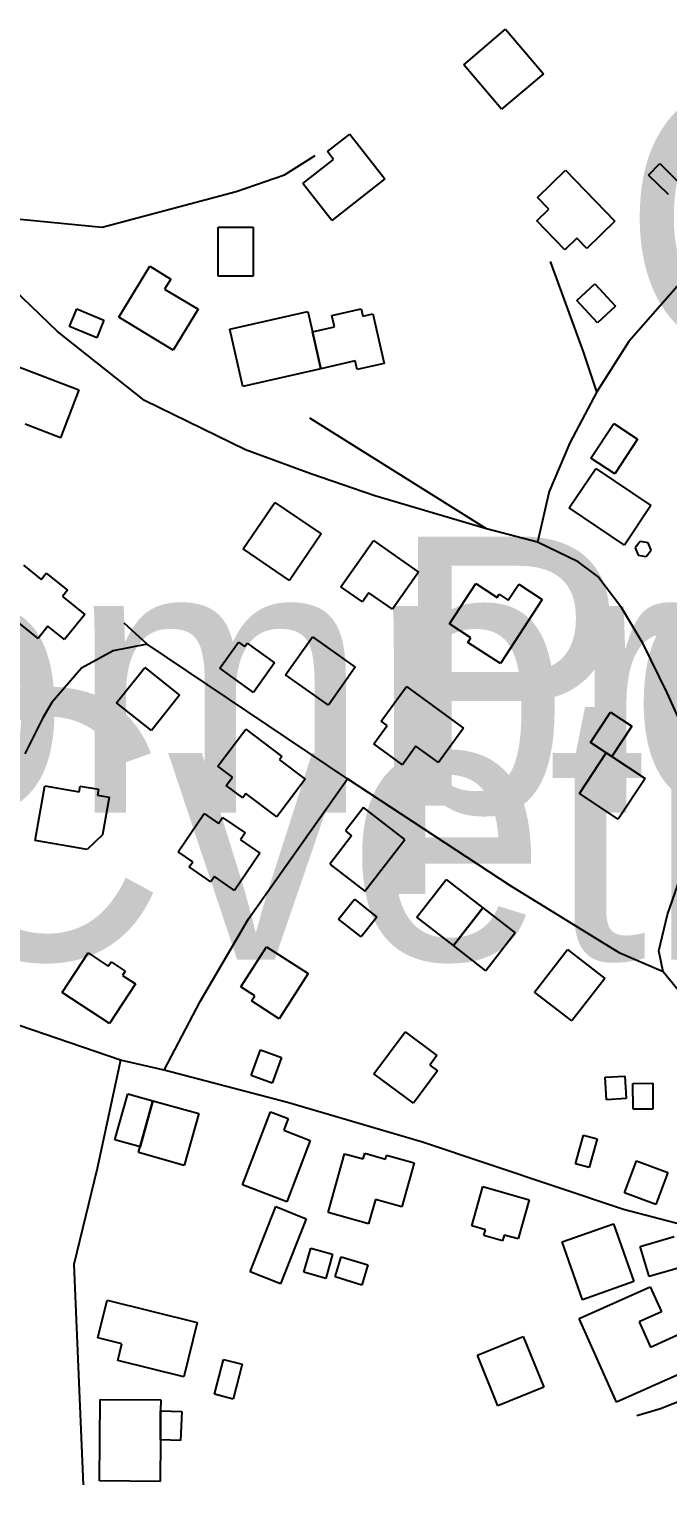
# Model space of a CAD drawing. Extents: x -8864 to 13231, y -7697 to 8949.
# Drawn here: x -4125.2 to -3978, y -3460.2 to -3124.7 of the extents above; entities that cross this region are included whole.
import ezdxf

# ---------------------------------------------------------------- set-up
doc = ezdxf.new("R2010")
doc.units = 0
for name, color, linetype in [('OSM_BUILDING_GARAGE', 9, 'CONTINUOUS'), ('OSM_BUILDING_HOUSE', 9, 'CONTINUOUS'), ('OSM_BUILDING_ROOF', 9, 'CONTINUOUS'), ('OSM_BUILDING_YES', 9, 'CONTINUOUS'), ('OSM_HIGHWAY_RESIDENTIAL', 8, 'CONTINUOUS'), ('OSM_HIGHWAY_SERVICE', 8, 'CONTINUOUS'), ('OSM_LABELS', 8, 'CONTINUOUS'), ('OSM_LEISURE_SWIMMING_POOL', 3, 'CONTINUOUS')]:
    doc.layers.add(name, color=color, linetype=linetype)

msp = doc.modelspace()

# ---------------------------------------------------------------- linework, layer by layer
at = {"layer": 'OSM_BUILDING_GARAGE'}
for p, q in [((-3998.982063, -3187.22466), (-3994.831986, -3183.366196)), ((-3994.831986, -3183.366196), (-3990.054037, -3188.503402)), ((-3994.211771, -3192.361866), (-3998.982063, -3187.22466)), ((-4115.873347, -3193.251425), (-4114.204127, -3189.170572)), ((-4114.204127, -3189.170572), (-4107.940727, -3191.739174)), ((-3990.054037, -3188.503402), (-3994.211771, -3192.361866)), ((-4109.609946, -3195.820028), (-4115.873347, -3193.251425)), ((-4107.940727, -3191.739174), (-4109.609946, -3195.820028)), ((-4081.217906, -3271.999672), (-4076.907033, -3266.017385)), ((-4076.907033, -3266.017385), (-4075.528779, -3267.00702)), ((-4075.528779, -3267.00702), (-4074.962163, -3266.217536)), ((-4074.962163, -3266.217536), (-4068.637507, -3270.776528)), ((-4068.637507, -3270.776528), (-4073.514996, -3277.548299)), ((-4073.514996, -3277.548299), (-4081.217906, -3271.999672)), ((-3995.789107, -3289.134811), (-3991.187269, -3282.151769)), ((-3991.187269, -3282.151769), (-3986.325094, -3285.354183)), ((-3986.325094, -3285.354183), (-3990.926932, -3292.348344)), ((-3992.205645, -3291.503263), (-3995.789107, -3289.134811)), ((-3990.926932, -3292.348344), (-3992.205645, -3291.503263)), ((-4074.050984, -3365.881549), (-4071.899375, -3359.93262)), ((-4071.899375, -3359.93262), (-4067.044857, -3361.6895)), ((-4067.044857, -3361.6895), (-4069.204123, -3367.649548)), ((-4069.204123, -3367.649548), (-4074.050984, -3365.881549))]:
    msp.add_line(p, q, dxfattribs=at)
at = {"layer": 'OSM_BUILDING_HOUSE'}
for p, q in [((-4025.03107, -3132.87258), (-4015.406261, -3124.677514)), ((-4015.406261, -3124.677514), (-4006.677316, -3134.951925)), ((-4016.302126, -3143.146991), (-4025.03107, -3132.87258)), ((-4006.677316, -3134.951925), (-4016.302126, -3143.146991)), ((-4008.063228, -3163.506783), (-4001.593089, -3157.20203)), ((-4001.593089, -3157.20203), (-3990.19952, -3168.910856)), ((-4005.444544, -3166.1977), (-4008.063228, -3163.506783)), ((-4008.20871, -3168.888617), (-4005.444544, -3166.1977)), ((-4001.730914, -3175.549193), (-4008.20871, -3168.888617)), ((-3990.19952, -3168.910856), (-3996.669658, -3175.215608)), ((-3998.966749, -3172.858276), (-4001.730914, -3175.549193)), ((-3996.669658, -3175.215608), (-3998.966749, -3172.858276)), ((-4104.487434, -3191.049766), (-4097.389424, -3179.35206)), ((-4097.389424, -3179.35206), (-4092.557877, -3182.276486)), ((-4092.557877, -3182.276486), (-4093.959102, -3184.589341)), ((-4093.959102, -3184.589341), (-4086.263849, -3189.259528)), ((-4086.263849, -3189.259528), (-4091.960633, -3198.655499)), ((-4078.928473, -3193.8074), (-4060.965224, -3189.726546)), ((-4060.965224, -3189.726546), (-4059.893249, -3194.46345)), ((-4055.429236, -3190.660584), (-4048.69876, -3189.126094)), ((-4054.824335, -3193.307023), (-4055.429236, -3190.660584)), ((-4048.69876, -3189.126094), (-4048.308255, -3190.849615)), ((-4048.308255, -3190.849615), (-4045.99585, -3190.315879)), ((-4045.99585, -3190.315879), (-4043.400138, -3201.757837)), ((-4091.960633, -3198.655499), (-4104.487434, -3191.049766)), ((-4075.926941, -3207.028477), (-4078.928473, -3193.8074)), ((-4059.893249, -3194.46345), (-4054.824335, -3193.307023)), ((-4057.963692, -3202.947623), (-4059.893249, -3194.46345)), ((-4059.893249, -3194.46345), (-4057.963692, -3202.947623)), ((-4130.367988, -3201.47985), (-4113.729395, -3207.851319)), ((-4057.963692, -3202.947623), (-4075.926941, -3207.028477)), ((-4050.03873, -3201.146265), (-4057.963692, -3202.947623)), ((-4049.586969, -3203.158893), (-4050.03873, -3201.146265)), ((-4043.400138, -3201.757837), (-4049.586969, -3203.158893)), ((-4113.729395, -3207.851319), (-4117.948385, -3218.881856)), ((-4117.948385, -3218.881856), (-4126.0954, -3215.768398)), ((-4000.735509, -3235.00512), (-3994.617591, -3225.920495)), ((-3994.617591, -3225.920495), (-3981.884052, -3234.515863)), ((-4075.842714, -3244.490048), (-4068.530309, -3233.770857)), ((-4068.530309, -3233.770857), (-4057.89478, -3241.031885)), ((-3981.884052, -3234.515863), (-3988.00197, -3243.600488)), ((-3988.00197, -3243.600488), (-4000.735509, -3235.00512)), ((-4057.89478, -3241.031885), (-4065.207185, -3251.762196)), ((-4065.207185, -3251.762196), (-4075.842714, -3244.490048)), ((-4053.338883, -3253.241088), (-4045.842711, -3242.566375)), ((-4045.842711, -3242.566375), (-4035.467519, -3249.860763)), ((-4126.455277, -3248.259556), (-4122.404741, -3251.517567)), ((-4122.404741, -3251.517567), (-4121.240882, -3250.072033)), ((-4121.240882, -3250.072033), (-4116.363393, -3253.986094)), ((-4035.467519, -3249.860763), (-4041.462925, -3258.389413)), ((-4116.363393, -3253.986094), (-4117.527252, -3255.431628)), ((-4048.392482, -3256.71037), (-4053.338883, -3253.241088)), ((-4046.891716, -3254.575427), (-4048.392482, -3256.71037)), ((-4041.462925, -3258.389413), (-4046.891716, -3254.575427)), ((-4028.285282, -3261.769739), (-4022.205649, -3252.451604)), ((-4022.205649, -3252.451604), (-4017.297532, -3255.654018)), ((-4014.755418, -3256.310068), (-4012.335816, -3252.596158)), ((-4012.335816, -3252.596158), (-4006.922339, -3256.132156)), ((-4117.527252, -3255.431628), (-4112.381769, -3259.56808)), ((-4017.297532, -3255.654018), (-4016.838114, -3254.95349)), ((-4016.838114, -3254.95349), (-4014.755418, -3256.310068)), ((-4006.922339, -3256.132156), (-4016.577777, -3270.921082)), ((-4112.381769, -3259.56808), (-4117.067834, -3265.394694)), ((-4123.13981, -3265.127826), (-4127.588509, -3261.547349)), ((-4120.888661, -3262.325714), (-4123.13981, -3265.127826)), ((-4117.067834, -3265.394694), (-4120.888661, -3262.325714)), ((-4066.10305, -3273.534162), (-4059.900906, -3264.760883)), ((-4059.900906, -3264.760883), (-4050.023416, -3271.766163)), ((-4023.377165, -3264.972153), (-4028.285282, -3261.769739)), ((-4024.066292, -3266.039624), (-4023.377165, -3264.972153)), ((-4016.577777, -3270.921082), (-4024.066292, -3266.039624)), ((-4105.023422, -3279.983468), (-4098.514999, -3271.799522)), ((-4098.514999, -3271.799522), (-4090.505809, -3278.170991)), ((-4056.225561, -3280.528323), (-4066.10305, -3273.534162)), ((-4050.023416, -3271.766163), (-4056.225561, -3280.528323)), ((-4090.505809, -3278.170991), (-4097.014233, -3286.354937)), ((-4044.020353, -3284.164397), (-4038.246998, -3276.21396)), ((-4038.246998, -3276.21396), (-4025.099983, -3285.765604)), ((-4097.014233, -3286.354937), (-4105.023422, -3279.983468)), ((-4042.665069, -3285.154032), (-4044.020353, -3284.164397)), ((-4081.669668, -3294.561123), (-4075.276099, -3286.054711)), ((-4075.276099, -3286.054711), (-4066.930003, -3292.337225)), ((-4045.781455, -3289.446156), (-4042.665069, -3285.154032)), ((-4025.099983, -3285.765604), (-4030.873337, -3293.716042)), ((-4039.165834, -3294.260897), (-4045.781455, -3289.446156)), ((-4036.049448, -3289.957653), (-4039.165834, -3294.260897)), ((-4030.873337, -3293.716042), (-4036.049448, -3289.957653)), ((-3998.369505, -3300.854756), (-3992.205645, -3291.503263)), ((-3992.205645, -3291.503263), (-3990.926932, -3292.348344)), ((-4078.292944, -3297.107487), (-4081.669668, -3294.561123)), ((-4066.930003, -3292.337225), (-4067.519589, -3293.115589)), ((-4067.519589, -3293.115589), (-4061.585439, -3297.585625)), ((-3990.926932, -3292.348344), (-3983.239335, -3297.418833)), ((-4079.740111, -3299.02004), (-4078.292944, -3297.107487)), ((-4061.585439, -3297.585625), (-4068.070891, -3306.225471)), ((-3983.239335, -3297.418833), (-3989.403195, -3306.770326)), ((-4123.782995, -3311.674022), (-4121.570131, -3299.086757)), ((-4121.570131, -3299.086757), (-4113.691111, -3300.465574)), ((-4113.691111, -3300.465574), (-4113.461402, -3299.153474)), ((-4113.461402, -3299.153474), (-4109.188813, -3299.89848)), ((-4109.188813, -3299.89848), (-4109.418522, -3301.221699)), ((-4109.418522, -3301.221699), (-4106.730926, -3301.699837)), ((-4106.730926, -3301.699837), (-4108.254663, -3310.350803)), ((-4075.972883, -3301.85551), (-4079.740111, -3299.02004)), ((-4075.214843, -3300.843636), (-4075.972883, -3301.85551)), ((-4068.070891, -3306.225471), (-4075.214843, -3300.843636)), ((-3989.403195, -3306.770326), (-3998.369505, -3300.854756)), ((-4048.116831, -3304.101648), (-4052.289879, -3309.494602)), ((-4038.62219, -3311.440513), (-4048.116831, -3304.101648)), ((-4090.850373, -3314.275984), (-4084.824339, -3305.491584)), ((-4084.824339, -3305.491584), (-4081.56247, -3307.737722)), ((-4081.56247, -3307.737722), (-4080.620663, -3306.370024)), ((-4080.620663, -3306.370024), (-4075.375639, -3309.96162)), ((-4111.830467, -3313.775606), (-4123.782995, -3311.674022)), ((-4108.254663, -3310.350803), (-4111.830467, -3313.775606)), ((-4075.375639, -3309.96162), (-4076.478243, -3311.562827)), ((-4076.478243, -3311.562827), (-4072.01423, -3314.631807)), ((-4050.865683, -3310.606551), (-4055.896311, -3317.111454)), ((-4052.289879, -3309.494602), (-4050.865683, -3310.606551)), ((-4047.818209, -3323.360609), (-4038.62219, -3311.440513)), ((-4087.481307, -3316.588838), (-4090.850373, -3314.275984)), ((-4072.01423, -3314.631807), (-4077.879468, -3323.182697)), ((-4088.315916, -3317.800863), (-4087.481307, -3316.588838)), ((-4083.300602, -3321.247905), (-4088.315916, -3317.800863)), ((-4055.896311, -3317.111454), (-4047.818209, -3323.360609)), ((-4082.465992, -3320.024761), (-4083.300602, -3321.247905)), ((-4077.879468, -3323.182697), (-4082.465992, -3320.024761)), ((-4035.850367, -3329.398494), (-4029.104578, -3320.658572)), ((-4029.104578, -3320.658572), (-4020.658941, -3327.185715)), ((-4027.40473, -3335.925636), (-4020.658941, -3327.185715)), ((-4020.658941, -3327.185715), (-4027.40473, -3335.925636)), ((-4020.658941, -3327.185715), (-4013.162769, -3332.99009)), ((-4027.40473, -3335.925636), (-4035.850367, -3329.398494)), ((-4013.162769, -3332.99009), (-4019.908558, -3341.718891)), ((-4117.550223, -3346.744902), (-4111.554816, -3337.604679)), ((-4111.554816, -3337.604679), (-4106.960635, -3340.629181)), ((-4076.416987, -3345.455041), (-4070.452208, -3336.203623)), ((-4070.452208, -3336.203623), (-4060.896312, -3342.374942)), ((-4019.908558, -3341.718891), (-4027.40473, -3335.925636)), ((-4008.683442, -3346.644827), (-4001.080072, -3336.848554)), ((-4001.080072, -3336.848554), (-3992.534895, -3343.49801)), ((-4106.960635, -3340.629181), (-4106.302136, -3339.628427)), ((-4106.302136, -3339.628427), (-4103.017296, -3341.796728)), ((-4103.017296, -3341.796728), (-4103.675796, -3342.786363)), ((-4100.674264, -3344.765632), (-4106.66967, -3353.894736)), ((-4103.675796, -3342.786363), (-4100.674264, -3344.765632)), ((-4060.896312, -3342.374942), (-4067.596159, -3352.760548)), ((-3992.534895, -3343.49801), (-4000.145922, -3353.294283)), ((-4106.66967, -3353.894736), (-4117.550223, -3346.744902)), ((-4073.208717, -3347.534386), (-4076.416987, -3345.455041)), ((-4073.936129, -3348.657455), (-4073.208717, -3347.534386)), ((-4067.596159, -3352.760548), (-4073.936129, -3348.657455)), ((-4000.145922, -3353.294283), (-4008.683442, -3346.644827)), ((-4045.712543, -3365.481247), (-4038.522649, -3355.818408)), ((-4038.522649, -3355.818408), (-4031.202587, -3361.26696)), ((-4031.202587, -3361.26696), (-4032.833521, -3363.4575)), ((-4036.639035, -3372.241899), (-4045.712543, -3365.481247)), ((-4031.072418, -3364.75848), (-4036.639035, -3372.241899)), ((-4032.833521, -3363.4575), (-4031.072418, -3364.75848)), ((-4099.992794, -3383.61714), (-4096.646698, -3371.674805)), ((-4096.646698, -3371.674805), (-4086.072425, -3374.643709)), ((-4086.072425, -3374.643709), (-4089.41852, -3386.586044)), ((-4075.995854, -3391.078319), (-4069.525715, -3374.19893)), ((-4069.525715, -3374.19893), (-4065.459865, -3375.766778)), ((-4065.459865, -3375.766778), (-4066.493556, -3378.457695)), ((-4066.493556, -3378.457695), (-4060.390952, -3380.803908)), ((-4060.390952, -3380.803908), (-4065.827399, -3394.981261)), ((-4089.41852, -3386.586044), (-4099.992794, -3383.61714)), ((-4056.279159, -3397.449789), (-4052.481303, -3383.884008)), ((-4052.481303, -3383.884008), (-4048.216371, -3385.073793)), ((-4048.216371, -3385.073793), (-4047.856494, -3383.795052)), ((-4047.856494, -3383.795052), (-4043.047918, -3385.14051)), ((-4043.047918, -3385.14051), (-4042.802895, -3384.239831)), ((-4042.802895, -3384.239831), (-4036.470581, -3386.01895)), ((-4036.470581, -3386.01895), (-4039.30366, -3396.137689)), ((-4065.827399, -3394.981261), (-4075.995854, -3391.078319)), ((-4023.185741, -3400.518769), (-4020.651284, -3391.478621)), ((-4020.651284, -3391.478621), (-4009.962156, -3394.480884)), ((-4045.39095, -3394.436406), (-4046.960629, -3400.062869)), ((-4039.30366, -3396.137689), (-4045.39095, -3394.436406)), ((-4009.962156, -3394.480884), (-4012.496612, -3403.521032)), ((-4046.960629, -3400.062869), (-4056.279159, -3397.449789)), ((-4019.985128, -3401.419448), (-4023.185741, -3400.518769)), ((-4020.367976, -3402.776026), (-4019.985128, -3401.419448)), ((-4002.335815, -3404.232679), (-3990.482828, -3400.062869)), ((-3990.482828, -3400.062869), (-3985.796763, -3413.361783)), ((-4016.072417, -3403.98805), (-4020.367976, -3402.776026)), ((-4015.689568, -3402.631472), (-4016.072417, -3403.98805)), ((-4012.496612, -3403.521032), (-4015.689568, -3402.631472)), ((-3997.64975, -3417.542712), (-4002.335815, -3404.232679)), ((-3998.461389, -3421.868195), (-3982.075476, -3414.540449)), ((-3985.796763, -3413.361783), (-3997.64975, -3417.542712)), ((-3982.075476, -3414.540449), (-3979.479764, -3420.355944)), ((-4109.364923, -3426.304872), (-4107.220972, -3417.620548)), ((-4107.220972, -3417.620548), (-4086.478244, -3422.757754)), ((-3989.847299, -3441.160514), (-3998.461389, -3421.868195)), ((-3979.479764, -3420.355944), (-3984.571648, -3422.62432)), ((-4086.478244, -3422.757754), (-4089.571659, -3435.300542)), ((-3984.571648, -3422.62432), (-3981.975935, -3428.439815)), ((-3981.975935, -3428.439815), (-3973.231677, -3424.514634)), ((-4103.798307, -3427.683689), (-4109.364923, -3426.304872)), ((-4104.747771, -3431.542153), (-4103.798307, -3427.683689)), ((-4021.861085, -3430.352367), (-4011.302125, -3426.049124)), ((-4011.302125, -3426.049124), (-4006.577776, -3437.668994)), ((-4089.571659, -3435.300542), (-4104.747771, -3431.542153)), ((-4017.144392, -3441.961118), (-4021.861085, -3430.352367)), ((-3969.793698, -3432.198203), (-3989.847299, -3441.160514)), ((-4006.577776, -3437.668994), (-4017.144392, -3441.961118))]:
    msp.add_line(p, q, dxfattribs=at)
at = {"layer": 'OSM_BUILDING_ROOF'}
for p, q in [((-3984.341939, -3242.788765), (-3985.513455, -3244.234299)), ((-3985.513455, -3244.234299), (-3984.847299, -3245.957821)), ((-3982.511923, -3243.077872), (-3984.341939, -3242.788765)), ((-3981.845767, -3244.812513), (-3982.511923, -3243.077872)), ((-3984.847299, -3245.957821), (-3983.017283, -3246.258047)), ((-3983.017283, -3246.258047), (-3981.845767, -3244.812513))]:
    msp.add_line(p, q, dxfattribs=at)
at = {"layer": 'OSM_BUILDING_YES'}
for p, q in [((-4056.439956, -3152.898787), (-4051.30213, -3148.87353)), ((-4051.30213, -3148.87353), (-4043.231685, -3159.203539)), ((-4055.008103, -3154.722383), (-4056.439956, -3152.898787)), ((-4062.090799, -3160.259891), (-4055.008103, -3154.722383)), ((-3982.435353, -3158.336218), (-3979.839641, -3155.67866)), ((-3979.839641, -3155.67866), (-3975.268431, -3160.148696)), ((-4055.452207, -3168.755183), (-4062.090799, -3160.259891)), ((-4043.231685, -3159.203539), (-4055.452207, -3168.755183)), ((-3977.864143, -3162.806254), (-3982.435353, -3158.336218)), ((-4081.63904, -3181.653795), (-4081.63904, -3170.35639)), ((-4081.63904, -3170.35639), (-4073.53031, -3170.35639)), ((-4073.53031, -3170.35639), (-4073.53031, -3181.653795)), ((-4073.53031, -3181.653795), (-4081.63904, -3181.653795)), ((-3995.70488, -3223.596521), (-3990.467514, -3215.579367)), ((-3990.467514, -3215.579367), (-3984.962153, -3219.182082)), ((-3984.962153, -3219.182082), (-3990.19952, -3227.199237)), ((-3990.19952, -3227.199237), (-3995.70488, -3223.596521)), ((-4053.859557, -3329.798795), (-4050.21484, -3325.228684)), ((-4050.21484, -3325.228684), (-4045.046386, -3329.354016)), ((-4048.691103, -3333.924127), (-4053.859557, -3329.798795)), ((-4045.046386, -3329.354016), (-4048.691103, -3333.924127)), ((-3992.450668, -3366.259612), (-3987.894772, -3365.992744)), ((-3992.136733, -3371.452415), (-3992.450668, -3366.259612)), ((-3987.894772, -3365.992744), (-3987.588493, -3371.174428)), ((-3986.049443, -3367.671787), (-3981.478232, -3367.638429)), ((-3985.995844, -3373.631835), (-3986.049443, -3367.671787)), ((-3981.478232, -3367.638429), (-3981.432291, -3373.587357)), ((-4105.40627, -3380.681594), (-4102.42771, -3370.051359)), ((-4102.42771, -3370.051359), (-4096.646698, -3371.674805)), ((-4096.646698, -3371.674805), (-4099.625259, -3382.30504)), ((-3987.588493, -3371.174428), (-3992.136733, -3371.452415)), ((-3981.432291, -3373.587357), (-3985.995844, -3373.631835)), ((-4099.625259, -3382.30504), (-4105.40627, -3380.681594)), ((-3987.994313, -3392.913036), (-3985.22249, -3385.518573)), ((-3985.22249, -3385.518573), (-3978.009626, -3388.231729)), ((-3978.009626, -3388.231729), (-3980.781448, -3395.626192)), ((-3980.781448, -3395.626192), (-3987.994313, -3392.913036)), ((-4074.280693, -3411.082287), (-4068.331228, -3396.082091)), ((-4068.331228, -3396.082091), (-4061.309788, -3398.873084)), ((-4061.309788, -3398.873084), (-4067.266909, -3413.873279)), ((-4061.845776, -3411.22684), (-4060.291411, -3405.655974)), ((-4060.291411, -3405.655974), (-4055.237812, -3407.06815)), ((-3984.334282, -3405.289031), (-3976.562458, -3402.998416)), ((-3982.297528, -3412.216475), (-3984.334282, -3405.289031)), ((-4055.237812, -3407.06815), (-4056.799833, -3412.639016)), ((-4054.671196, -3412.283192), (-4053.247, -3407.624124)), ((-4053.247, -3407.624124), (-4047.098454, -3409.503319)), ((-4067.266909, -3413.873279), (-4074.280693, -3411.082287)), ((-4056.799833, -3412.639016), (-4061.845776, -3411.22684)), ((-4048.514993, -3414.162386), (-4054.671196, -3412.283192)), ((-4047.098454, -3409.503319), (-4048.514993, -3414.162386)), ((-3974.525705, -3409.936979), (-3982.297528, -3412.216475)), ((-4108.936133, -3459.307526), (-4108.805965, -3440.515584)), ((-4108.805965, -3440.515584), (-4094.862625, -3440.615659)), ((-4094.862625, -3440.615659), (-4094.877939, -3443.117545)), ((-4094.92388, -3449.81148), (-4094.877939, -3443.117545)), ((-4094.877939, -3443.117545), (-4094.92388, -3449.81148)), ((-4094.877939, -3443.117545), (-4090.02342, -3443.295457)), ((-4090.02342, -3443.295457), (-4090.2761, -3449.989392)), ((-4094.92388, -3449.81148), (-4094.992793, -3459.407602)), ((-4090.2761, -3449.989392), (-4094.92388, -3449.81148)), ((-4094.992793, -3459.407602), (-4108.936133, -3459.307526))]:
    msp.add_line(p, q, dxfattribs=at)
at = {"layer": 'OSM_HIGHWAY_RESIDENTIAL'}
for p, q in [((-4118.652826, -3194.396733), (-4146.348082, -3167.798907)), ((-3964.655872, -3171.168113), (-3987.014221, -3196.676229)), ((-4098.576254, -3210.264249), (-4118.652826, -3194.396733)), ((-3987.014221, -3196.676229), (-3994.364911, -3208.27386)), ((-4075.29907, -3221.683968), (-4098.576254, -3210.264249)), ((-3994.364911, -3208.27386), (-4000.559398, -3220.060522)), ((-4000.559398, -3220.060522), (-4005.352661, -3231.235612)), ((-4060.291411, -3227.188117), (-4075.29907, -3221.683968)), ((-4045.513461, -3232.269725), (-4060.291411, -3227.188117)), ((-4005.352661, -3231.235612), (-4008.047914, -3242.89996)), ((-4019.755419, -3239.864339), (-4045.513461, -3232.269725)), ((-4008.047914, -3242.89996), (-4019.755419, -3239.864339)), ((-3998.66047, -3247.492311), (-4008.047914, -3242.89996)), ((-3994.150516, -3250.850397), (-3998.66047, -3247.492311)), ((-3988.568585, -3258.155904), (-3994.150516, -3250.850397)), ((-3983.70641, -3266.36209), (-3988.568585, -3258.155904)), ((-4098.009639, -3266.451046), (-4103.292947, -3261.636305)), ((-4051.822804, -3297.48555), (-4098.009639, -3266.451046)), ((-3978.132137, -3277.648375), (-3983.70641, -3266.36209)), ((-3974.854954, -3284.97612), (-3978.132137, -3277.648375)), ((-4074.617599, -3329.787676), (-4051.822804, -3297.48555)), ((-4014.288343, -3322.115226), (-4051.822804, -3297.48555)), ((-3978.078538, -3328.742444), (-3974.648216, -3318.834976)), ((-3989.028003, -3337.626918), (-4014.288343, -3322.115226)), ((-4085.743175, -3348.813128), (-4074.617599, -3329.787676)), ((-3980.054036, -3337.14878), (-3978.078538, -3328.742444)), ((-3979.05863, -3341.985759), (-3989.028003, -3337.626918)), ((-3979.05863, -3341.985759), (-3980.054036, -3337.14878)), ((-3974.227083, -3347.901329), (-3979.05863, -3341.985759)), ((-4094.0663, -3364.647285), (-4085.743175, -3348.813128)), ((-4104.112243, -3362.323311), (-4127.45834, -3354.317277)), ((-4094.0663, -3364.647285), (-4104.112243, -3362.323311)), ((-4065.635975, -3372.052867), (-4094.0663, -3364.647285)), ((-4034.541025, -3381.19309), (-4065.635975, -3372.052867)), ((-3988.193394, -3396.715902), (-4034.541025, -3381.19309)), ((-3974.709472, -3400.27414), (-3988.193394, -3396.715902))]:
    msp.add_line(p, q, dxfattribs=at)
at = {"layer": 'OSM_HIGHWAY_SERVICE'}
for p, q in [((-4066.340416, -3158.258382), (-4059.296005, -3153.843943)), ((-4077.435364, -3162.116846), (-4066.340416, -3158.258382)), ((-4108.384831, -3170.311912), (-4077.435364, -3162.116846)), ((-4139.158188, -3167.28741), (-4108.384831, -3170.311912)), ((-3997.450669, -3199.033562), (-4005.046382, -3178.273469)), ((-3994.364911, -3208.27386), (-3997.450669, -3199.033562)), ((-4019.755419, -3239.864339), (-4060.52112, -3214.322864)), ((-4105.81209, -3267.985536), (-4113.101524, -3271.999672)), ((-4098.009639, -3266.451046), (-4105.81209, -3267.985536)), ((-4113.101524, -3271.999672), (-4119.977482, -3279.916751)), ((-4119.977482, -3279.916751), (-4122.037206, -3283.408272)), ((-4122.037206, -3283.408272), (-4126.141342, -3291.725652)), ((-4104.112243, -3362.323311), (-4109.479778, -3387.264333)), ((-4109.479778, -3387.264333), (-4114.916226, -3409.458841)), ((-4114.916226, -3409.458841), (-4112.764617, -3460.219325)), ((-3970.9499, -3439.214603), (-3979.678845, -3442.695004)), ((-3979.678845, -3442.695004), (-3985.115292, -3444.340689))]:
    msp.add_line(p, q, dxfattribs=at)
at = {"layer": 'OSM_LEISURE_SWIMMING_POOL'}
for p, q in [((-3999.257714, -3386.207982), (-3997.465983, -3379.591883)), ((-3997.465983, -3379.591883), (-3994.303655, -3380.459204)), ((-3994.303655, -3380.459204), (-3996.087729, -3387.064183)), ((-3996.087729, -3387.064183), (-3999.257714, -3386.207982)), ((-4082.488963, -3439.29244), (-4080.406268, -3431.308644)), ((-4080.406268, -3431.308644), (-4076.08008, -3432.431713)), ((-4076.08008, -3432.431713), (-4078.162776, -3440.426628)), ((-4078.162776, -3440.426628), (-4082.488963, -3439.29244))]:
    msp.add_line(p, q, dxfattribs=at)

# ---------------------------------------------------------------- texts
at = {"layer": 'OSM_LABELS'}
for s, p in [('Cesta na Bukovec', (-3988.680589, -3199.30536)), ('Kompresorji', (-4217.317462, -3305.304777)), ('Pod terasami', (-4042.365069, -3303.691605)), ('Cvetlična ulica', (-4153.349244, -3339.188912))]:
    msp.add_text(s, height=62.042552, dxfattribs=at).set_placement(p)

doc.saveas('drawing.dxf')
